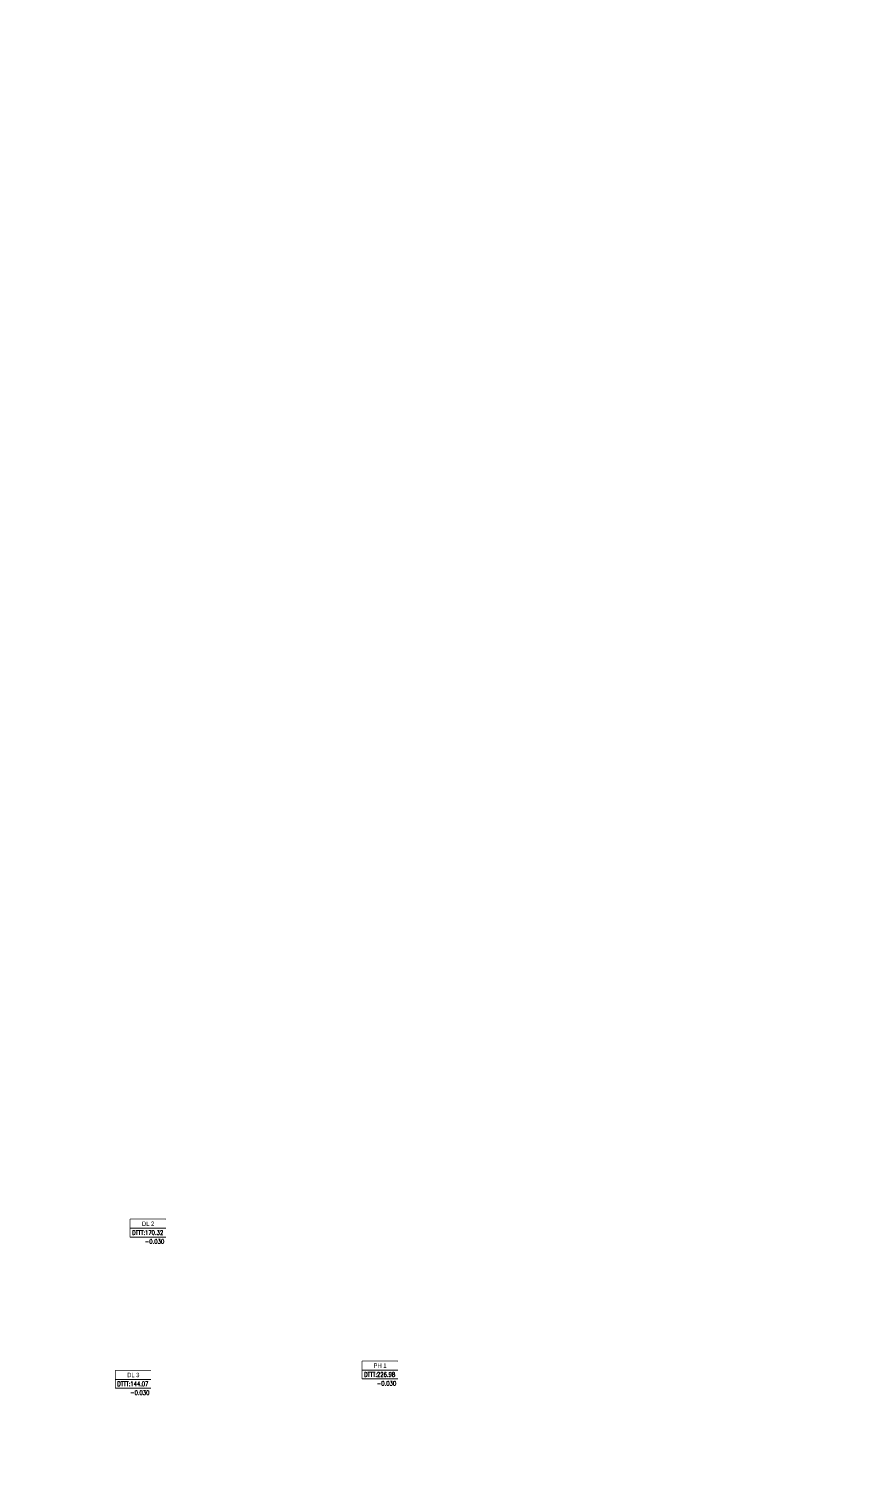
# Model space of a CAD drawing. Header units: millimetres. Extents: x -361654186 to 361255443, y -278569811 to 278836587.
# Drawn here: x -178793 to -124676, y 1469 to 98092 of the extents above; entities that cross this region are included whole.
import ezdxf
from ezdxf.enums import TextEntityAlignment as Align
from ezdxf.xclip import XClip

# ---------------------------------------------------------------- set-up
doc = ezdxf.new("R2010")
doc.units = ezdxf.units.MM
doc.header["$MEASUREMENT"] = 0
doc.header["$XCLIPFRAME"] = 0
doc.set_wipeout_variables(frame=1)
for name, color, linetype, lineweight in [('KT-Chuviet', 255, 'Continuous', 15), ('KT-Net thay', 7, 'Continuous', 15), ('KT-Net truc', 18, 'Continuous', 15)]:
    doc.layers.add(name, color=color, linetype=linetype, lineweight=lineweight)
doc.styles.add('font unicode ccu', font='arial.ttf')
doc.styles.add('ROMANS', font='ROMANS.SHX')

# ---------------------------------------------------------------- blocks, each defined once
blk = doc.blocks.new('TAG CAO DO SAN')
at = {"layer": 'KT-Net thay', "flags": 128}
blk.add_lwpolyline([(1526701.778855525, -266095.2298759429), (1526701.778855525, -266566.6584041911), (1527644.63591202, -266566.6584041911), (1527644.63591202, -266095.2298759429)], close=True, dxfattribs=at)
blk.add_wipeout([(1526701.778855525, -266095.2298759429), (1527644.6359120198, -266095.2298759429), (1527644.6359120198, -266566.65840419114), (1526701.778855525, -266566.65840419114)]).dxf.layer = 'KT-Net thay'
for points in [[(1526701.778855525, -266330.9441400666), (1527644.63591202, -266330.9441400666)], [(1526701.778855525, -266566.6584041911), (1527644.63591202, -266566.6584041911)]]:
    blk.add_lwpolyline(points, dxfattribs=at)
at = {"layer": 'KT-Chuviet', "color": 31, "style": 'ROMANS', "width": 0.75}
blk.add_text('DTTT:', height=117.8571320618522, dxfattribs=at).set_placement((1526748.92170835, -266507.8139601254))
at = {"layer": 'KT-Chuviet', "color": 31, "style": 'font unicode ccu', "width": 0.75}
blk.add_attdef('TÊNPHÒNG', text='', height=117.85713, dxfattribs=at).set_placement((1527175.308820772, -266213.4467624734), align=Align.MIDDLE_CENTER)
at = {"layer": 'KT-Chuviet', "color": 31, "ltscale": 15, "style": 'ROMANS', "width": 0.75, "flags": 8}
blk.add_attdef('CAO-DO', (1527091.943339912, -266507.7298381611), '', height=117.8571320618522, dxfattribs=at)

msp = doc.modelspace()

# ---------------------------------------------------------------- block references
at = {"layer": 'KT-Net truc'}
ref = msp.add_blockref('TAG CAO DO SAN', (-3988813.358349779, 684174.8245954026), dxfattribs=dict(at, xscale=2.5, yscale=2.5, zscale=2.5))
XClip(ref).set_block_clipping_path([(1526674.1636322693, -266566.65840419114), (1527644.6359120198, -266095.2298759429)])
ref.add_attrib('CAO-DO', '170.32', (-171083.5, 17905.5), dxfattribs={"layer": 'KT-Chuviet', "color": 31, "ltscale": 15, "height": 294.6428301546305, "style": 'ROMANS', "width": 0.7500000000000001})
ref.add_attrib('CAO-DO', '-0.030', (-171083.5, 17316.21433969075), dxfattribs={"layer": 'KT-Chuviet', "color": 31, "ltscale": 15, "height": 294.6428301546305, "style": 'ROMANS', "width": 0.7500000000000001})
ref.add_attrib('TÊNPHÒNG', 'DL 2', dxfattribs={"layer": 'KT-Chuviet', "color": 31, "height": 294.642825, "style": 'font unicode ccu', "width": 0.7500000000000001}).set_placement((-170875.0862978488, 18641.20768921921), align=Align.MIDDLE_CENTER)
ref = msp.add_blockref('TAG CAO DO SAN', (-3989797.858349779, 674117.3245954026), dxfattribs=dict(at, xscale=2.5, yscale=2.5, zscale=2.5))
XClip(ref).set_block_clipping_path([(1526674.1636322693, -266566.65840419114), (1527644.6359120198, -266095.2298759429)])
ref.add_attrib('CAO-DO', '144.07', (-172068, 7848), dxfattribs={"layer": 'KT-Chuviet', "color": 31, "ltscale": 15, "height": 294.6428301546305, "style": 'ROMANS', "width": 0.7500000000000001})
ref.add_attrib('CAO-DO', '-0.030', (-172068, 7258.714339690749), dxfattribs={"layer": 'KT-Chuviet', "color": 31, "ltscale": 15, "height": 294.6428301546305, "style": 'ROMANS', "width": 0.7500000000000001})
ref.add_attrib('TÊNPHÒNG', 'DL 3', dxfattribs={"layer": 'KT-Chuviet', "color": 31, "height": 294.642825, "style": 'font unicode ccu', "width": 0.7500000000000001}).set_placement((-171859.5862978488, 8583.707689219213), align=Align.MIDDLE_CENTER)
ref = msp.add_blockref('TAG CAO DO SAN', (-3973392.358349779, 674736.8245954026), dxfattribs=dict(at, xscale=2.5, yscale=2.5, zscale=2.5))
XClip(ref).set_block_clipping_path([(1526674.1636322693, -266566.65840419114), (1527644.6359120198, -266095.2298759429)])
ref.add_attrib('CAO-DO', '226.98', (-155662.5, 8467.5), dxfattribs={"layer": 'KT-Chuviet', "color": 31, "ltscale": 15, "height": 294.6428301546305, "style": 'ROMANS', "width": 0.7500000000000001})
ref.add_attrib('CAO-DO', '-0.030', (-155662.5, 7878.214339690749), dxfattribs={"layer": 'KT-Chuviet', "color": 31, "ltscale": 15, "height": 294.6428301546305, "style": 'ROMANS', "width": 0.7500000000000001})
ref.add_attrib('TÊNPHÒNG', 'PH 1', dxfattribs={"layer": 'KT-Chuviet', "color": 31, "height": 294.642825, "style": 'font unicode ccu', "width": 0.7500000000000001}).set_placement((-155454.0862978488, 9203.207689219213), align=Align.MIDDLE_CENTER)

doc.saveas('drawing.dxf')
